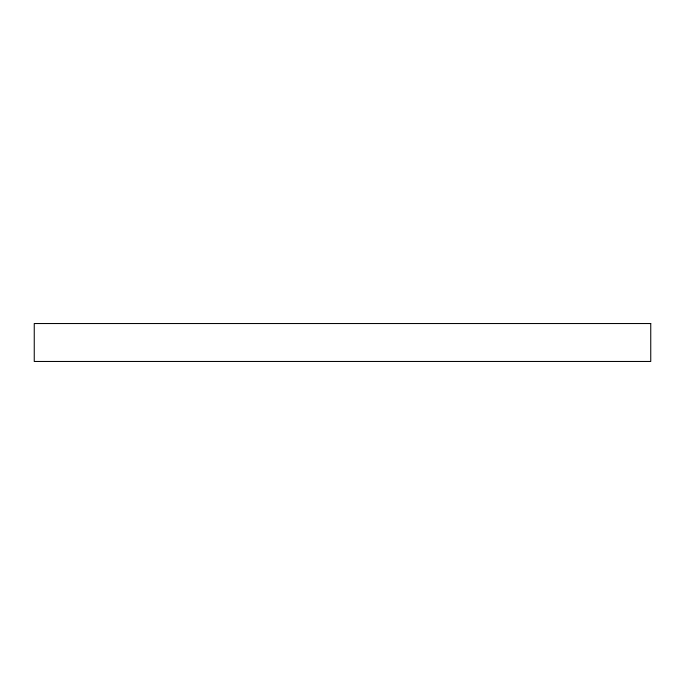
<?xml version="1.0" encoding="UTF-8"?>
<svg xmlns="http://www.w3.org/2000/svg" width="685" height="685" viewBox="0 0 685 685"><rect width="100%" height="100%" fill="white"/><g stroke="black" fill="none" stroke-linecap="round" stroke-linejoin="round"><path stroke-width="1.03" d="M650.75 323.534L34.25 323.534L34.25 361.466L650.75 361.466L650.75 323.534"/></g></svg>
